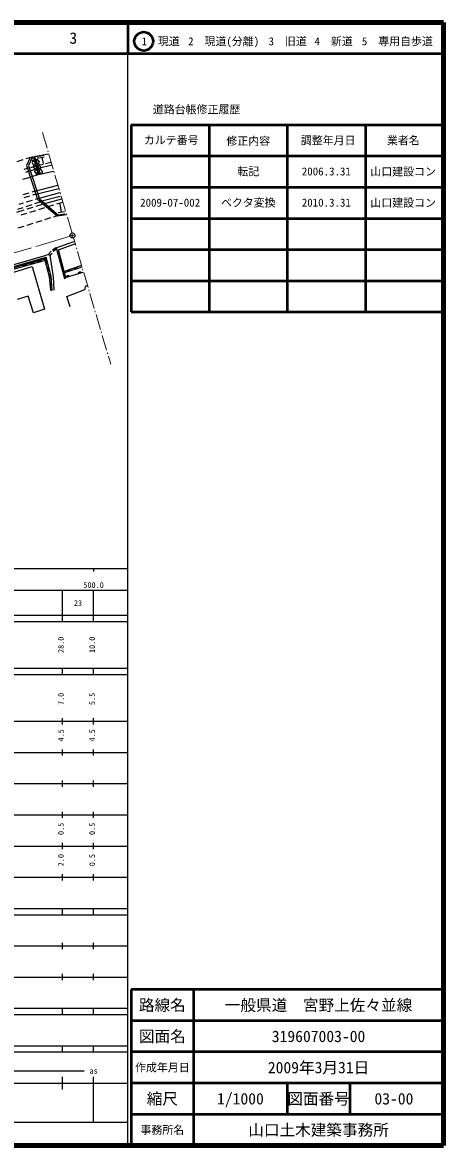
# Model space of a CAD drawing. Units: millimetres, scale not verified. Extents: x 40000 to 680000, y 20000 to 380000.
# Drawn here: x 545237 to 680000, y 20000 to 380000 of the extents above; entities that cross this region are included whole.
import ezdxf
from ezdxf.enums import TextEntityAlignment as Align

# ---------------------------------------------------------------- set-up
doc = ezdxf.new("R2010")
doc.units = ezdxf.units.MM
doc.header["$LTSCALE"] = 1000
doc.header["$PDMODE"] = 32
doc.header["$PDSIZE"] = 500
doc.linetypes.add('CHAIN', pattern=[18.5, 12, -1.5, 3.5, -1.5])
for name, color, linetype, lineweight in [('M-BGD', 7, 'Continuous', 25), ('M-BGD-HTXT', 7, 'Continuous', 13), ('M-BMK', 2, 'CHAIN', 13), ('M-BMK-SRVR', 3, 'Continuous', 25), ('M-TTL', 2, 'Continuous', 140), ('M-TTL-BAND', 7, 'Continuous', 25), ('M-TTL-FRAM', 2, 'Continuous', 50), ('M-TTL-LINE', 7, 'Continuous', 50)]:
    doc.layers.add(name, color=color, linetype=linetype, lineweight=lineweight)
doc.layers.add('M-OTRS', color=6, linetype='Continuous')
doc.layers.add('M-TTL-TXT', color=7, linetype='Continuous')
doc.styles.add('ＭＳ ゴシック', font='')
doc.styles.get('ＭＳ ゴシック').set_extended_font_data('MS Gothic')

msp = doc.modelspace()

# ---------------------------------------------------------------- linework, layer by layer
at = {"layer": 'M-BGD'}
for p, q in [((545309, 335959), (543397, 335374)), ((547688, 336686), (546266, 336251)), ((547688, 336686), (546530, 334119)), ((548452, 336902), (547188, 334175)), ((547688, 336686), (548452, 336902)), ((548452, 336902), (548809, 336974)), ((548809, 336974), (550456, 331215)), ((549133, 337011), (553505, 337921)), ((549133, 337011), (550838, 331347)), ((550618, 337116), (552102, 337425)), ((550721, 336621), (552205, 336930)), ((551463, 336776), (551874, 334797)), ((552644, 334778), (554333, 335208)), ((547443, 333392), (545688, 332844)), ((547153, 332204), (546180, 331897)), ((546530, 334119), (550018, 323409)), ((549930, 333056), (547153, 332204)), ((547188, 334175), (550677, 323465)), ((550456, 331215), (547748, 330378)), ((547897, 333539), (549635, 334086)), ((550067, 334137), (551904, 334598)), ((554586, 334262), (550295, 333150)), ((550838, 331347), (555187, 332346)), ((547577, 330283), (545248, 329623)), ((549194, 325939), (556498, 327844)), ((547221, 325313), (545315, 324709)), ((547530, 324327), (545621, 323732)), ((549194, 325939), (548174, 325615)), ((549518, 324946), (548485, 324625)), ((549518, 324946), (556886, 326751)), ((550656, 323695), (557175, 325473)), ((557318, 324225), (551007, 322557)), ((545324, 320630), (543614, 320075)), ((545454, 322082), (544072, 321654)), ((548178, 321556), (546276, 320938)), ((548319, 322971), (546409, 322378)), ((548570, 320729), (546662, 320128)), ((550839, 322420), (549129, 321865)), ((550656, 323695), (549274, 323267)), ((551907, 321782), (549523, 321030)), ((550018, 323409), (556308, 317989)), ((552300, 320557), (550390, 319964)), ((550677, 323465), (556920, 318085)), ((557688, 323409), (551907, 321782)), ((555165, 321447), (553255, 320854)), ((558023, 322335), (556120, 321744)), ((557678, 319115), (557247, 321886)), ((545708, 319827), (543325, 319075)), ((546570, 318778), (544660, 318185)), ((549435, 319668), (547525, 319074)), ((554239, 317339), (552331, 316738)), ((556308, 317989), (555193, 317639)), ((556308, 317989), (559326, 318459)), ((558717, 319276), (556639, 318953)), ((558825, 318583), (556746, 318260)), ((545654, 314638), (543746, 314038)), ((548515, 315538), (546608, 314938)), ((551377, 316438), (549469, 315838)), ((555990, 307778), (561663, 309810)), ((554422, 306637), (553474, 305614)), ((554588, 306048), (553943, 305311)), ((555990, 307778), (554833, 307037)), ((556123, 307288), (555063, 306567)), ((555990, 307778), (558669, 297874)), ((556721, 307071), (562001, 309048)), ((559149, 298089), (556721, 307071)), ((552381, 305155), (524864, 297347)), ((525002, 296856), (552762, 304767)), ((552872, 304320), (525602, 296628)), ((552518, 303701), (525737, 296147)), ((546522, 302425), (545367, 302099)), ((546631, 302040), (546495, 302521)), ((547650, 302847), (547786, 302366)), ((548832, 303077), (547677, 302751)), ((548859, 302980), (547704, 302655)), ((548886, 302884), (547731, 302558)), ((548913, 302788), (547759, 302462)), ((548941, 302692), (548805, 303173)), ((549960, 303499), (550096, 303018)), ((551142, 303728), (549987, 303402)), ((551169, 303632), (550014, 303306)), ((551196, 303536), (550041, 303210)), ((551223, 303440), (550068, 303114)), ((551250, 303343), (551115, 303824)), ((552405, 303669), (552270, 304150)), ((552802, 304196), (552297, 304054)), ((552324, 303958), (552731, 304072)), ((552660, 303949), (552351, 303862)), ((552378, 303765), (552589, 303825)), ((553474, 305614), (552381, 305155)), ((553899, 298438), (552518, 303701)), ((552890, 302679), (552589, 303825)), ((552660, 303949), (552986, 302704)), ((553083, 302729), (552731, 304072)), ((552762, 304767), (552867, 304326)), ((552793, 302653), (553277, 302780)), ((552802, 304196), (553180, 302755)), ((554394, 298524), (552872, 304320)), ((553943, 305311), (553474, 305614)), ((553943, 305311), (555059, 298464)), ((536855, 298295), (548370, 301766)), ((545340, 302196), (545476, 301714)), ((546549, 302329), (545394, 302003)), ((546576, 302233), (545422, 301907)), ((546604, 302136), (545449, 301811)), ((548370, 301766), (552265, 288050)), ((553581, 301619), (553098, 301493)), ((553499, 300357), (553194, 301518)), ((553596, 300383), (553291, 301543)), ((553692, 300408), (553388, 301569)), ((553402, 300332), (553886, 300459)), ((553789, 300433), (553484, 301594)), ((553707, 299171), (554190, 299298)), ((553804, 299197), (553998, 298455)), ((554097, 298472), (553900, 299222)), ((553997, 299247), (554196, 298489)), ((554295, 298506), (554094, 299273)), ((564107, 302048), (558546, 300189)), ((564265, 301574), (558704, 299715)), ((564554, 299837), (559173, 298248)), ((559365, 300463), (559523, 299989)), ((560534, 300748), (559396, 300368)), ((560566, 300654), (559428, 300273)), ((560598, 300559), (559460, 300178)), ((560630, 300464), (559491, 300083)), ((560661, 300369), (560503, 300843)), ((561641, 301224), (561799, 300749)), ((562811, 301509), (561673, 301129)), ((562842, 301414), (561704, 301034)), ((562874, 301319), (561736, 300939)), ((562906, 301225), (561768, 300844)), ((562937, 301130), (562779, 301604)), ((554259, 294211), (553899, 298438)), ((553937, 297998), (554435, 298040)), ((554036, 298006), (553998, 298455)), ((554537, 296844), (554038, 296802)), ((554097, 298472), (554136, 298015)), ((554240, 295615), (554138, 296810)), ((554140, 295606), (554638, 295649)), ((554236, 298023), (554196, 298489)), ((554339, 295623), (554238, 296819)), ((554295, 298506), (554335, 298031)), ((554439, 295632), (554337, 296827)), ((554757, 294254), (554394, 298524)), ((554539, 295640), (554437, 296836)), ((555059, 298464), (555228, 294231)), ((558669, 297874), (559149, 298089)), ((547100, 292284), (543544, 291183)), ((548793, 286950), (547100, 292284)), ((554259, 294211), (554717, 294233)), ((559377, 292199), (565219, 294400)), ((560477, 288812), (559377, 292199)), ((552265, 288050), (548793, 286950))]:
    msp.add_line(p, q, dxfattribs=at)
for points in [[(548392, 336586), (548844, 336636), (548924, 336232), (548703, 335572), (548231, 335992), (548247, 336409)], [(548434, 335416), (548323, 335059), (548612, 334314), (549241, 334299), (549303, 334925), (548921, 335590), (548558, 335453)], [(549559, 337104), (550011, 337064), (550205, 336584), (549947, 335914), (549696, 335953), (549431, 336252), (549265, 336573), (549271, 336887)], [(550117, 335854), (550540, 335338), (550201, 334718), (549883, 334779), (549798, 335587), (549947, 335914)], [(549189, 334172), (549681, 333752), (549426, 332981), (549403, 332973), (548846, 333406), (548793, 333848), (548948, 334081)], [(549558, 332867), (550054, 332444), (550087, 332007), (549614, 331601), (549220, 332209), (549268, 332528), (549426, 332743)], [(549906, 331679), (550282, 331578), (550368, 331247), (550025, 331155), (549738, 331149), (549681, 331324), (549862, 331626)], [(550315, 334743), (550679, 334492), (550454, 334079), (550067, 334137), (549994, 334476)], [(550345, 334013), (550234, 333656), (550522, 332911), (550886, 332997), (551175, 333513), (550716, 334030), (550469, 334050)], [(550554, 332701), (550968, 332876), (551560, 332236), (551520, 331632), (551227, 331546), (550980, 331632), (550645, 332087), (550540, 332626)]]:
    msp.add_lwpolyline(points, close=True, dxfattribs=at)
for centre, radius, start, end in [((559809, 298251), 578, 34.39526, 178.50475), ((563646, 299383), 578, 34.39526, 178.50475), ((563646, 299383), 462, 39.10214, 173.79788), ((563646, 299383), 347, 47.34815, 165.55186), ((563646, 299383), 231, 66.82817, 146.07184), ((559809, 298251), 462, 39.10214, 173.79788), ((559809, 298251), 347, 47.34815, 165.55186), ((559809, 298251), 231, 66.82817, 146.07184), ((565996, 294740), 848, 85.32321, 203.60143)]:
    msp.add_arc(centre, radius, start, end, dxfattribs=at)
at = {"layer": 'M-BGD-HTXT'}
for p, q in [((551596, 344767), (553097, 339670)), ((553323, 338903), (553435, 338519)), ((553661, 337752), (555073, 332955)), ((555299, 332188), (555412, 331804)), ((555638, 331037), (557050, 326240)), ((557276, 325473), (557389, 325089)), ((557615, 324321), (559027, 319525)), ((559253, 318758), (559366, 318374)), ((559591, 317606), (561092, 312509)), ((561540, 310985), (562278, 308479)), ((562504, 307711), (562617, 307328)), ((562843, 306560), (564255, 301764)), ((564481, 300996), (564594, 300613)), ((564820, 299845), (566232, 295049)), ((566458, 294281), (566571, 293897)), ((566796, 293130), (568208, 288333)), ((568434, 287566), (568547, 287182)), ((568773, 286415), (570185, 281618)), ((570411, 280851), (570524, 280467)), ((570750, 279700), (572162, 274903)), ((572388, 274136), (572501, 273752)), ((572727, 272985), (573464, 270478))]:
    msp.add_line(p, q, dxfattribs=at)
at = {"layer": 'M-BMK'}
msp.add_lwpolyline([(465484, 283901), (551048, 308636), (560459, 311488)], dxfattribs=at)
at = {"layer": 'M-BMK-SRVR'}
msp.add_circle((561224, 311720), 800, dxfattribs=at)
at = {"layer": 'M-OTRS'}
msp.add_point((561224, 311720), dxfattribs=at)
at = {"layer": 'M-TTL'}
for p, q in [((680000, 380000), (40000, 380000)), ((680000, 20000), (680000, 380000)), ((40000, 20000), (680000, 20000))]:
    msp.add_line(p, q, dxfattribs=at)
at = {"layer": 'M-TTL-BAND'}
for p, q in [((579000, 20000), (579000, 370000)), ((40000, 205000), (579000, 205000)), ((568000, 205000), (568000, 204000)), ((68000, 198000), (579000, 198000)), ((558000, 188000), (558000, 198000)), ((568000, 188000), (568000, 198000)), ((40000, 190000), (579000, 190000)), ((40000, 188000), (579000, 188000)), ((40000, 173000), (579000, 173000)), ((558000, 171000), (558000, 173000)), ((568000, 171000), (568000, 173000)), ((40000, 171000), (579000, 171000)), ((40000, 156000), (579000, 156000)), ((558000, 155000), (558000, 157000)), ((568000, 155000), (568000, 157000)), ((46000, 146000), (579000, 146000)), ((558000, 145000), (558000, 147000)), ((568000, 145000), (568000, 147000)), ((558000, 135000), (558000, 137000)), ((568000, 135000), (568000, 137000)), ((52000, 136000), (579000, 136000)), ((46000, 126000), (579000, 126000)), ((558000, 125000), (558000, 127000)), ((568000, 125000), (568000, 127000)), ((52000, 116000), (579000, 116000)), ((558000, 115000), (558000, 117000)), ((568000, 115000), (568000, 117000)), ((46000, 106000), (579000, 106000)), ((558000, 105000), (558000, 107000)), ((568000, 105000), (568000, 107000)), ((40000, 96000), (579000, 96000)), ((40000, 94000), (579000, 94000)), ((558000, 94000), (558000, 96000)), ((568000, 94000), (568000, 96000)), ((49000, 84000), (579000, 84000)), ((558000, 83000), (558000, 85000)), ((568000, 83000), (568000, 85000)), ((40000, 74000), (579000, 74000)), ((558000, 73000), (558000, 75000)), ((568000, 73000), (568000, 75000)), ((40000, 64000), (579000, 64000)), ((40000, 62000), (579000, 62000)), ((558000, 62000), (558000, 64000)), ((568000, 62000), (568000, 64000)), ((40000, 52000), (579000, 52000)), ((558000, 50000), (558000, 52000)), ((568000, 50000), (568000, 52000)), ((40000, 50000), (579000, 50000)), ((71000, 44000), (565000, 44000)), ((40000, 40000), (579000, 40000)), ((558000, 38000), (558000, 42000)), ((568000, 27500), (568000, 42000)), ((68000, 27500), (579000, 27500))]:
    msp.add_line(p, q, dxfattribs=at)
at = {"layer": 'M-TTL-FRAM'}
for p, q in [((580000, 347197), (580000, 287197)), ((580000, 347197), (680000, 347197)), ((580000, 287197), (680000, 287197)), ((680000, 70000), (580000, 70000)), ((580000, 70000), (580000, 20000))]:
    msp.add_line(p, q, dxfattribs=at)
at = {"layer": 'M-TTL-LINE'}
for p, q in [((579000, 380000), (579000, 370000)), ((40000, 370000), (680000, 370000)), ((605000, 347197), (605000, 287197)), ((630000, 347197), (630000, 287197)), ((655000, 347197), (655000, 287197)), ((580000, 337197), (680000, 337197)), ((580000, 327197), (680000, 327197)), ((580000, 317197), (680000, 317197)), ((580000, 307197), (680000, 307197)), ((580000, 297197), (680000, 297197)), ((600000, 70000), (600000, 20000)), ((680000, 60000), (580000, 60000)), ((680000, 50000), (580000, 50000)), ((680000, 40000), (580000, 40000)), ((630000, 40000), (630000, 30000)), ((650000, 40000), (650000, 30000)), ((680000, 30000), (580000, 30000))]:
    msp.add_line(p, q, dxfattribs=at)
msp.add_circle((584031, 373958), 3000, dxfattribs=at)

# ---------------------------------------------------------------- texts
at = {"layer": 'M-TTL-BAND', "style": 'ＭＳ ゴシック'}
for s, p in [('500.0', (568000, 198195)), ('23', (563000, 192405)), ('as', (568000, 42500))]:
    msp.add_text(s, height=1833, dxfattribs=at).set_placement(p, align=Align.BOTTOM_CENTER)
for s, p in [('28.0', (559000, 180500)), ('10.0', (569000, 180500)), ('7.0', (559000, 163174)), ('5.5', (569000, 163174)), ('4.5', (559000, 151500)), ('4.5', (569000, 151500)), ('0.5', (559000, 121500)), ('0.5', (569000, 121500)), ('2.0', (559000, 111500)), ('0.5', (569000, 111500))]:
    msp.add_text(s, height=1833, rotation=90, dxfattribs=at).set_placement(p, align=Align.BOTTOM_CENTER)
at = {"layer": 'M-TTL-TXT', "style": 'ＭＳ ゴシック'}
for s, height, p in [('3', 3666, (561497, 375000)), ('1\u3000現道', 2566, (589448, 373958)), ('2\u3000現道(分離)', 2566, (609619, 373958)), ('3\u3000旧道', 2566, (630121, 373958)), ('4\u3000新道', 2566, (644824, 373958)), ('5\u3000専用自歩道', 2566, (665228, 373958)), ('道路台帳修正履歴', 2566, (600968, 352113)), ('カルテ番号', 2566, (592839, 342277)), ('修正内容', 2566, (617509, 342023)), ('調整年月日', 2566, (643089, 342197)), ('業者名', 2566, (667134, 342197)), ('転記', 2566, (617500, 332245)), ('2006.3.31', 2566, (642500, 332245)), ('山口建設コン', 2566, (667077, 332189)), ('2009-07-002', 2566, (592500, 322245)), ('ベクタ変換', 2566, (617500, 322245)), ('2010.3.31', 2566, (642500, 322245)), ('山口建設コン', 2566, (667077, 322189)), ('路線名', 3666, (590000, 65000)), ('路線名', 3666, (590000, 65000)), ('一般県道\u3000宮野上佐々並線', 3666, (640000, 65000)), ('図面名', 3666, (590000, 55000)), ('図面名', 3666, (590000, 55000)), ('319607003-00', 3666, (640000, 55000)), ('2009年3月31日', 3666, (640000, 45000)), ('作成年月日', 2566, (590000, 45000)), ('作成年月日', 2566, (590000, 45000)), ('縮尺', 3666, (590000, 35000)), ('縮尺', 3666, (590000, 35000)), ('1/1000', 3666, (615000, 35000)), ('図面番号', 3666, (640000, 35000)), ('図面番号', 3666, (640000, 35000)), ('03-00', 3666, (664125, 35000)), ('事務所名', 2566, (590000, 25000)), ('事務所名', 2566, (590000, 25000)), ('山口土木建築事務所', 3666, (640000, 25000))]:
    msp.add_text(s, height=height, dxfattribs=at).set_placement(p, align=Align.MIDDLE_CENTER)

doc.saveas('drawing.dxf')
